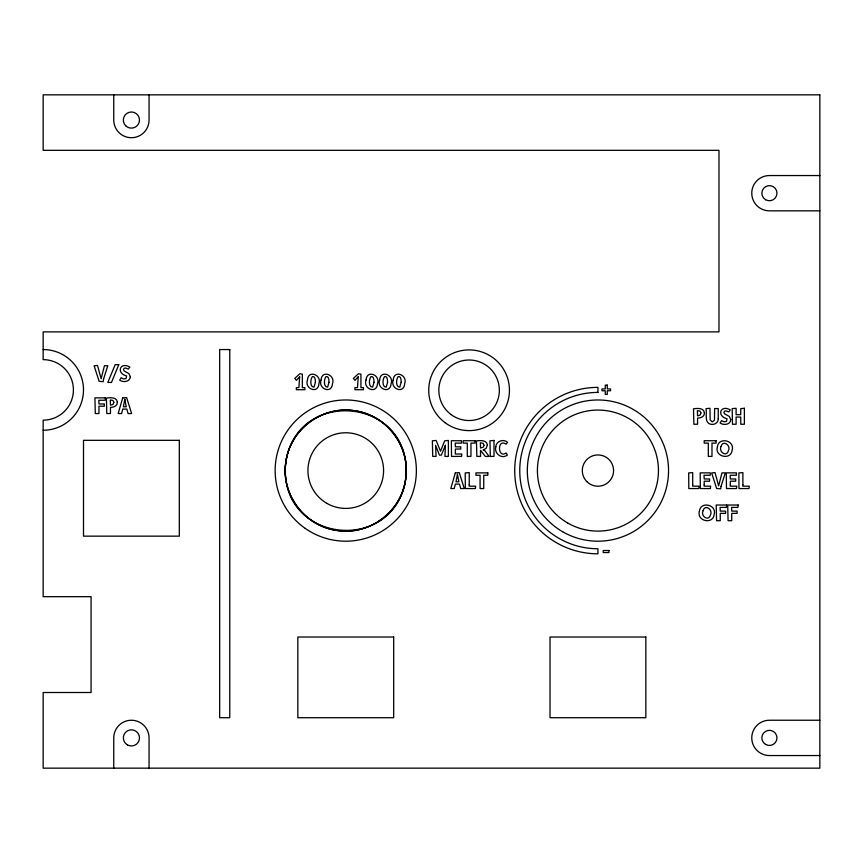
<?xml version="1.0" encoding="UTF-8"?>
<svg xmlns="http://www.w3.org/2000/svg" width="863" height="863" viewBox="0 0 863 863"><rect width="100%" height="100%" fill="white"/><g stroke="black" fill="none" stroke-linecap="round" stroke-linejoin="round"><path stroke-width="1.29" d="M819.85 175.545L769.418 175.545A17.648 17.648 0 0 0 751.759 193.193A17.648 17.648 0 0 0 769.418 210.842L819.85 210.842M819.85 720.238L769.418 720.238A17.648 17.648 0 0 0 751.759 737.897A17.648 17.648 0 0 0 769.418 755.546L819.85 755.546M149.062 94.844L149.062 120.065A17.648 17.648 0 0 1 131.413 137.713A17.648 17.648 0 0 1 113.754 120.065L113.754 94.844M149.062 768.156L149.062 737.897A17.648 17.648 0 0 0 131.413 720.238A17.648 17.648 0 0 0 113.754 737.897L113.754 768.156M43.15 349.547A40.345 40.345 0 0 1 83.495 389.893A40.345 40.345 0 0 1 43.15 430.238M315.394 382.309L314.024 387.142C309.752 387.282 310.346 379.127 312.33 376.635C315.319 375.707 315.362 380.389 315.394 382.309M328.986 382.309L327.616 387.142C323.345 387.282 323.927 379.127 325.923 376.635C328.9 375.707 328.954 380.389 328.986 382.309M373.992 382.309L372.611 387.142C368.339 387.282 368.933 379.127 370.917 376.635C373.906 375.707 373.949 380.389 373.992 382.309M387.573 382.309L386.203 387.142C381.931 387.282 382.525 379.127 384.51 376.635C387.498 375.707 387.541 380.389 387.573 382.309M401.166 382.309L399.796 387.142C395.524 387.282 396.106 379.127 398.102 376.635C401.079 375.707 401.133 380.389 401.166 382.309M285.47 465.308C279.828 544.769 397.8 555.092 406.052 475.858C411.683 396.397 293.711 386.085 285.47 465.308M455.384 452.644L455.308 454.024L461.824 454.024L461.543 456.408L451.543 456.408L451.349 440.723L461.435 440.723L461.435 443.107L455.233 443.107L455.384 446.829L460.756 446.829L460.756 449.051L455.384 449.051L455.384 452.644M469.245 484.79L469.159 486.171L475.632 486.171L475.351 488.555L465.33 488.555L465.211 472.935L469.245 472.611L469.245 484.79M692.709 484.79L692.622 486.171L699.095 486.171L698.814 488.555L688.803 488.555L688.685 472.935L692.709 472.611L692.709 484.79M704.197 484.79L704.111 486.171L710.637 486.171L710.357 488.555L700.346 488.555L700.163 472.87L710.249 472.87L710.249 475.254L704.035 475.254L704.197 478.976L709.559 478.976L709.559 481.198L704.197 481.198L704.197 484.79M730.335 484.79L730.249 486.171L736.775 486.171L736.484 488.555L726.484 488.555L726.29 472.87L736.387 472.87L736.387 475.254L730.174 475.254L730.335 478.976L735.697 478.976L735.697 481.198L730.335 481.198L730.335 484.79M742.892 484.79L742.806 486.171L749.278 486.171L748.998 488.555L738.976 488.555L738.868 472.935L742.892 472.611L742.892 484.79M285.761 462.687C280.863 494.672 305.696 527.045 337.865 530.594C369.849 535.491 402.212 510.648 405.761 478.49C410.659 446.505 385.826 414.132 353.657 410.583C321.672 405.686 289.299 430.529 285.761 462.687M495.783 446.829C493.96 453.409 501.867 459.688 507.39 455.017L506.139 452.978C497.433 459.073 497.174 437.94 506.02 444.175L507.563 442.352C503.625 438.523 496.02 441.144 495.783 446.829M307.465 379.99C304.197 388.717 318.145 394.488 318.9 383.776C322.179 375.049 308.22 369.278 307.465 379.99M321.058 379.99C317.789 388.717 331.726 394.488 332.482 383.776C335.761 375.049 321.802 369.278 321.058 379.99M366.052 379.99C362.784 388.717 376.732 394.488 377.487 383.776C380.766 375.049 366.807 369.278 366.052 379.99M379.644 379.99C376.376 388.717 390.324 394.488 391.079 383.776C394.348 375.049 380.389 369.278 379.644 379.99M393.226 379.99C389.968 388.717 403.906 394.488 404.661 383.776C407.94 375.049 393.981 369.278 393.226 379.99M699.397 511.198C696.398 521.133 713.032 524.855 714.143 514.521C717.131 504.585 700.497 500.864 699.397 511.198M717.38 446.894C714.381 456.829 731.026 460.551 732.126 450.216C735.125 440.281 718.491 436.57 717.38 446.894M487.379 445.103L486.085 448.426L483.086 449.957L484.553 450.303L489.105 456.408L485.265 456.408L480.529 450.313L480.529 456.408L476.84 456.408L476.452 440.907C480.27 440.4 486.959 439.828 487.379 445.103M718.253 418.663C718.577 422.622 714.402 425.168 710.832 424.316C703.83 422.6 707.261 413.528 705.999 408.631L709.969 408.296L710.152 419.871L712.245 421.942L714.467 420.205L714.629 408.566L718.253 408.566L718.253 418.663M445.394 445.319L444.92 456.408L448.382 456.408L448.382 440.454L444.725 440.777L440.518 451.198L436.139 440.475L432.385 440.788L432.708 456.408L436.074 456.408L435.599 445.319L439.45 455.125L441.36 455.125L445.394 445.319M117.325 402.19C117.616 405.89 113.571 407.541 110.464 407.347L110.464 413.55L106.796 413.55L106.397 398.102C110.227 397.541 116.926 396.948 117.325 402.19M704.413 412.892C704.704 416.592 700.659 418.242 697.552 418.048L697.552 424.251L693.884 424.251L693.496 408.803C697.315 408.242 704.014 407.649 704.413 412.892M130.345 376.71C130.194 381.856 123.107 382.773 119.698 380.13L121.144 377.757L123.506 378.911L126.052 378.555L126.57 375.912C115.707 373.086 120.248 361.338 129.871 367.088L128.307 369.084L125.48 367.972L124.078 368.35L123.452 369.634L124.175 370.971L128.867 373.614L130.345 376.71M730.778 419.569C730.627 424.704 723.539 425.632 720.13 422.989L721.576 420.615L723.938 421.759L726.484 421.403L727.013 418.771C716.139 415.944 720.681 404.197 730.303 409.936L728.739 411.931L725.912 410.831L724.51 411.198L723.884 412.492L724.618 413.83L729.3 416.462L730.778 419.569M703.129 510.616C700.173 515.966 708.652 521.899 710.411 515.06C713.367 509.731 704.888 503.841 703.129 510.616M721.112 446.311C718.156 451.673 726.635 457.606 728.394 450.766C731.349 445.427 722.87 439.537 721.112 446.311M105.405 397.865L105.124 400.249L98.803 400.249L98.965 403.97L104.326 403.97L104.326 406.203L98.965 406.203L98.965 413.55L95.297 413.55L94.93 397.865L105.405 397.865M726.7 505.017L726.409 507.401L720.098 507.401L720.26 511.123L725.621 511.123L725.621 513.356L720.26 513.356L720.26 520.702L716.581 520.702L716.214 505.017L726.7 505.017M738.189 505.017L737.908 507.401L731.597 507.401L731.748 511.123L737.11 511.123L737.11 513.356L731.748 513.356L731.748 520.702L728.081 520.702L727.714 505.017L738.189 505.017M103.506 379.267L103.193 381.662L99.126 381.349L94.132 365.804L97.497 365.448L101.133 378.684L104.445 365.718L107.789 365.718L103.506 379.267M721.026 486.419L720.724 488.814L716.646 488.501L711.662 472.956L715.028 472.6L718.652 485.837L721.964 472.87L725.319 472.87L721.026 486.419M124.801 399.321L123.377 406.797L126.235 406.797L124.801 399.321M457.444 474.326L456.009 481.802L458.868 481.802L457.444 474.326M483.938 445.265L483.269 447.196L480.529 448.016L480.346 442.784L483.064 443.28L483.938 445.265M122.686 397.929L118.155 413.55L121.575 413.55L122.751 409.084L126.85 409.084L128.069 413.55L131.64 413.55L126.634 397.606L122.686 397.929M455.319 472.935L450.788 488.555L454.208 488.555L455.394 484.089L459.494 484.089L460.702 488.555L464.272 488.555L459.267 472.611L455.319 472.935M113.84 402.277L112.967 404.445L110.464 405.146L110.302 399.957L112.988 400.454L113.84 402.277M700.939 412.978L700.055 415.146L697.552 415.847L697.39 410.659L700.076 411.155L700.939 412.978M299.655 376.732L298.878 387.638L296.343 387.638L296.343 389.72L304.887 389.72L304.887 387.638L302.341 387.638L302.341 374.121L299.806 373.776L294.79 378.404L296.408 380.335L299.655 376.732M358.242 376.732L357.476 387.638L354.93 387.638L354.93 389.72L363.474 389.72L363.474 387.638L360.928 387.638L360.928 374.121L358.393 373.776L353.377 378.404L354.995 380.335L358.242 376.732M118.781 364.671L111.467 382.449L107.789 382.449L115.2 364.671L118.781 364.671M744.381 408.285L740.767 408.609L740.767 414.672L736.107 414.672L736.107 408.296L732.158 408.631L732.482 424.251L736.107 424.251L736.107 417.056L740.767 417.056L740.767 424.251L744.381 424.251L744.381 408.285M494.003 440.464L489.968 440.788L490.313 456.408L494.003 456.408L494.003 440.464M819.85 94.844L43.15 94.844L43.15 150.324L718.976 150.324L718.976 331.888L43.15 331.888L43.15 359.634A30.259 30.259 0 0 1 73.409 389.893A30.259 30.259 0 0 1 43.15 420.152L43.15 596.678L91.068 596.678L91.068 692.504L43.15 692.504L43.15 768.156L819.85 768.156L819.85 94.844M229.763 349.547L219.677 349.547L219.677 717.714L229.763 717.714L229.763 349.547M607.272 385.125L605.265 385.125L605.265 388.933L601.964 388.933L601.964 390.766L605.265 390.766L605.265 394.423L607.272 394.423L607.272 390.766L610.562 390.766L610.562 388.933L607.272 388.933L607.272 385.125M179.321 440.324L83.495 440.324L83.495 536.15L179.321 536.15L179.321 440.324M475.038 440.723L463.172 440.723L463.172 443.107L467.282 443.107L467.282 456.408L470.961 456.408L470.961 443.107L475.038 443.107L475.038 440.723M716.063 440.723L704.197 440.723L704.197 443.107L708.318 443.107L708.318 456.398L711.986 456.398L711.986 443.107L716.063 443.107L716.063 440.723M487.822 472.87L475.955 472.87L475.955 475.254L480.076 475.254L480.076 488.555L483.744 488.555L483.744 475.254L487.822 475.254L487.822 472.87M608.954 550.497L603.215 550.497L603.215 552.547L608.954 552.547L608.954 550.497M393.679 637.023L297.843 637.023L297.843 717.714L393.679 717.714L393.679 637.023M645.848 637.023L550.022 637.023L550.022 717.714L645.848 717.714L645.848 637.023M597.94 392.417L597.94 387.368A83.215 83.215 0 0 0 514.715 470.583A83.215 83.215 0 0 0 597.94 553.809L597.94 548.76A78.177 78.177 0 0 1 519.763 470.583A78.177 78.177 0 0 1 597.94 392.417M562.633 531.737A70.604 70.604 0 0 0 668.545 470.583A70.604 70.604 0 0 0 562.633 409.44A70.604 70.604 0 0 0 562.633 531.737M567.671 523A60.518 60.518 0 0 0 658.458 470.583A60.518 60.518 0 0 0 567.671 418.177A60.518 60.518 0 0 0 567.671 523M445.028 422.654A40.345 40.345 0 0 0 509.17 394.909A40.345 40.345 0 0 0 453.075 353.226A40.345 40.345 0 0 0 445.028 422.654M451.047 414.553A30.259 30.259 0 0 0 499.148 393.744A30.259 30.259 0 0 0 457.077 362.492A30.259 30.259 0 0 0 451.047 414.553M305.265 528.426A70.604 70.604 0 0 0 416.095 476.743A70.604 70.604 0 0 0 315.923 406.592A70.604 70.604 0 0 0 305.265 528.426M315.502 523A60.518 60.518 0 0 0 406.279 470.583A60.518 60.518 0 0 0 315.502 418.177A60.518 60.518 0 0 0 315.502 523M326.85 503.345A37.821 37.821 0 0 0 383.582 470.583A37.821 37.821 0 0 0 326.85 437.832A37.821 37.821 0 0 0 326.85 503.345M765.632 199.741A7.562 7.562 0 0 0 776.98 193.193A7.562 7.562 0 0 0 765.632 186.645A7.562 7.562 0 0 0 765.632 199.741M765.632 744.445A7.562 7.562 0 0 0 776.98 737.897A7.562 7.562 0 0 0 765.632 731.339A7.562 7.562 0 0 0 765.632 744.445M125.707 125.771A8.069 8.069 0 0 0 139.202 122.147A8.069 8.069 0 0 0 129.321 112.266A8.069 8.069 0 0 0 125.707 125.771M127.379 744.877A8.069 8.069 0 0 0 139.482 737.897A8.069 8.069 0 0 0 127.379 730.907A8.069 8.069 0 0 0 127.379 744.877M586.883 481.64A15.631 15.631 0 0 0 613.043 474.628A15.631 15.631 0 0 0 593.884 455.481A15.631 15.631 0 0 0 586.883 481.64"/></g></svg>
